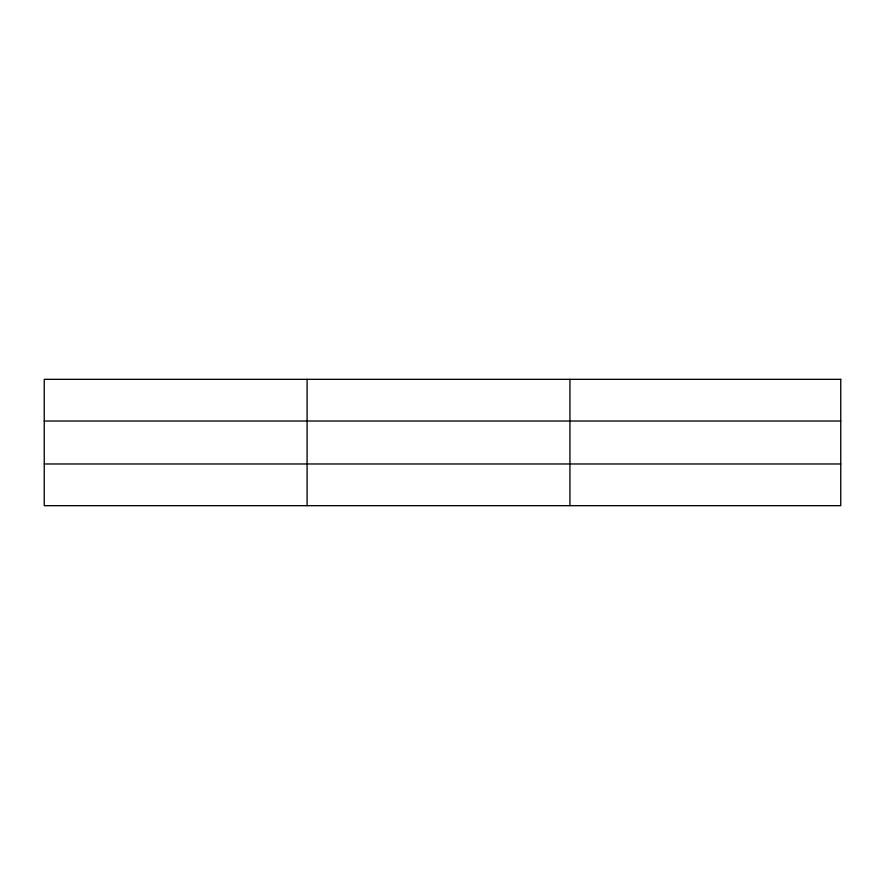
<?xml version="1.0" encoding="UTF-8"?>
<svg xmlns="http://www.w3.org/2000/svg" width="885" height="885" viewBox="0 0 885 885"><rect width="100%" height="100%" fill="white"/><g stroke="black" fill="none" stroke-linecap="round" stroke-linejoin="round"><path stroke-width="1.33" d="M307.095 379.333L307.095 505.667M569.94 379.333L569.94 505.667M44.25 421.028L840.75 421.028M44.25 463.972L840.75 463.972M840.75 379.333L840.75 505.667L44.25 505.667L44.25 379.333L840.75 379.333"/></g></svg>
